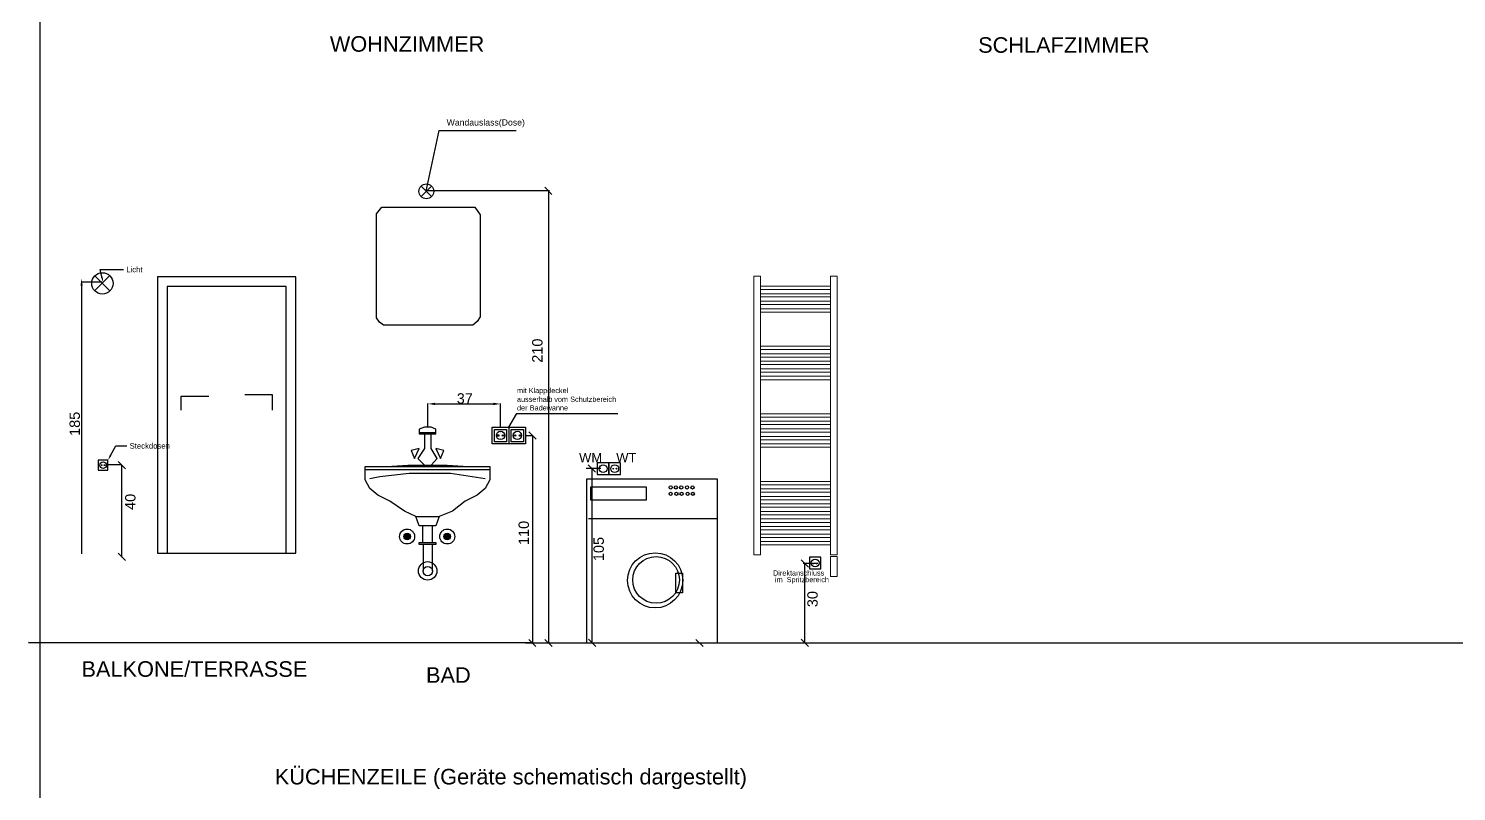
# Model space of a CAD drawing. Header units: millimetres. Extents: x 3198 to 3613, y 2298 to 2848.
# Drawn here: x 3197.8 to 3260.2, y 2329.9 to 2363.3 of the extents above; entities that cross this region are included whole.
import ezdxf
from ezdxf import colors
from ezdxf.entities.mleader import LeaderData, LeaderLine
from ezdxf.math import Vec2, Vec3

# ---------------------------------------------------------------- set-up
doc = ezdxf.new("R2010")
doc.units = ezdxf.units.MM
doc.layers.add('e-kabel2', color=78, linetype='Continuous', true_color=0x295200)
doc.layers.add('PDF_540 Sanitaereinrichtung', color=7, linetype='Continuous')
doc.layers.add('X_Bemaßung', color=22, linetype='Continuous', lineweight=25, true_color=0xcc3300)
doc.styles.get("Standard").update_dxf_attribs({"font": 'arial.ttf'})

# ---------------------------------------------------------------- blocks, each defined once
blk = doc.blocks.new('MText-A0CHVJBT2L', base_point=(327.87, 654.47))
at = {"color": 0, "linetype": 'ByBlock', "lineweight": -2, "ltscale": 0.18, "insert": (327.87, 657.85), "char_height": 3.3749, "attachment_point": 1, "rotation": 359.997}
blk.add_mtext('{\\fArial;WOHNZIMMER}', dxfattribs=at)
blk = doc.blocks.new('Einzeiliger Text-A0CHVJCT2L', base_point=(468.52, 654.24))
at = {"color": 0, "lineweight": -2, "insert": (468.52, 657.62), "char_height": 3.3749, "attachment_point": 1, "rotation": 359.997}
blk.add_mtext('{\\fArial;SCHLAFZIMMER}', dxfattribs=at)
blk = doc.blocks.new('Polylinie-A0CHVJ8V2L', base_point=(619.72, 708.7))
at = {"color": 0, "linetype": 'ByBlock', "lineweight": -2, "ltscale": 0.18}
for p, q in [((619.72, 708.7), (621.49, 711.71)), ((621.49, 711.71), (643.37, 711.71))]:
    blk.add_line(p, q, dxfattribs=at)
blk = doc.blocks.new('Einzeiliger Text-A0CHVJAF2L', base_point=(644.91, 710.16))
at = {"color": 0, "lineweight": -2, "insert": (644.91, 712.18), "char_height": 2.0211, "attachment_point": 1, "rotation": 359.997}
blk.add_mtext('{\\fArial;WM}', dxfattribs=at)
blk = doc.blocks.new('Blockreferenz-A0CHVJBX2L', base_point=(660.3, 661.1))
at = {"color": 0, "linetype": 'ByBlock', "lineweight": -2, "ltscale": 0.25}
blk.add_line((660.3, 662.68), (661.88, 661.1), dxfattribs=at)
blk = doc.blocks.new('MText-A0CHVJDJ2L', base_point=(621.52, 712.35))
at = {"color": 0, "linetype": 'ByBlock', "lineweight": -2, "ltscale": 0.18, "char_height": 1.125, "attachment_point": 1, "rotation": 359.997}
for s, insert in [('{\\fArial;mit}', (621.52, 717.25)), ('{\\fArial;Klappdeckel}', (624.06, 717.25)), ('{\\fArial;ausserhalb}', (621.52, 715.35)), ('{\\fArial;der}', (621.52, 713.48)), ('{\\fArial;Badewanne}', (624.29, 713.48)), ('{\\fArial;vom}', (629.6, 715.35)), ('{\\fArial;Schutzbereich}', (633.06, 715.35))]:
    blk.add_mtext(s, dxfattribs=dict(at, insert=insert))
blk = doc.blocks.new('Blockreferenz-A0CHVJEX2L', base_point=(588.57, 675.55))
at = {"color": 0, "linetype": 'ByBlock', "lineweight": -2, "ltscale": 0.18}
for p, q in [((601.46, 708.72), (600.28, 708.3)), ((600.28, 708.3), (600.28, 707.27)), ((600.28, 707.58), (603.9, 707.58)), ((600.28, 707.27), (603.9, 707.27)), ((602.91, 708.72), (601.46, 708.72)), ((602.91, 707.27), (601.46, 707.27)), ((601.46, 707.27), (601.46, 704.11)), ((603.9, 708.3), (602.91, 708.72)), ((602.91, 704.11), (602.91, 707.27)), ((603.9, 707.27), (603.9, 708.3)), ((600.28, 704.11), (598.56, 703.65)), ((598.56, 703.65), (599.28, 701.93)), ((599.28, 701.93), (600.28, 704.11)), ((601.46, 704.11), (600.01, 701.93)), ((604.2, 701.93), (602.91, 704.11)), ((605.65, 703.65), (603.9, 704.11)), ((603.9, 704.11), (604.93, 701.93)), ((604.93, 701.93), (605.65, 703.65)), ((588.57, 700.18), (615.61, 700.18)), ((588.57, 697.32), (588.57, 700.18)), ((593.22, 700.18), (597.84, 700.49)), ((597.84, 700.49), (606.38, 700.49)), ((600.01, 701.93), (601.46, 700.49)), ((602.91, 700.49), (604.2, 701.93)), ((606.38, 700.49), (610.99, 700.18)), ((615.61, 700.18), (615.61, 697.32)), ((615.61, 699.46), (588.57, 699.46)), ((589.6, 695.41), (588.57, 697.32)), ((589.6, 697.59), (591.77, 698.05)), ((591.77, 698.05), (598.14, 698.73)), ((598.14, 698.73), (607.1, 698.73)), ((607.1, 698.73), (614.61, 697.59)), ((615.61, 697.32), (614.61, 695.41)), ((591.31, 693.97), (589.6, 695.41)), ((593.95, 692.67), (591.31, 693.97)), ((612.86, 693.96), (610.27, 692.67)), ((614.61, 695.41), (612.86, 693.96)), ((595.53, 691.58), (593.95, 692.67)), ((597.11, 690.49), (595.53, 691.58)), ((610.27, 692.67), (607.52, 690.49)), ((599.55, 689.35), (597.11, 690.49)), ((600.28, 687.33), (599.55, 689.35)), ((599.55, 689.35), (604.62, 689.35)), ((604.62, 689.35), (603.9, 687.33)), ((607.52, 690.49), (604.62, 689.35)), ((603.9, 687.33), (600.28, 687.33)), ((601, 687.33), (601, 683.71)), ((603.17, 683.71), (603.17, 687.33)), ((600.28, 683.71), (603.9, 683.71)), ((600.28, 683.29), (600.28, 683.71)), ((603.9, 683.29), (600.28, 683.29)), ((601, 683.71), (603.17, 683.71)), ((601.15, 683.29), (601.15, 677.49)), ((603.17, 677.49), (603.17, 683.29)), ((603.9, 683.71), (603.9, 683.29))]:
    blk.add_line(p, q, dxfattribs=at)
for centre, radius in [((597.68, 685), 1.62), ((597.68, 685), 0.72), ((606.38, 685), 1.62), ((606.38, 685), 0.72), ((602.14, 677.55), 2), ((602.16, 677.49), 1.01)]:
    blk.add_circle(centre, radius, dxfattribs=at)
for points in [[(596.97, 684.89), (596.96, 685), (596.97, 685.12)], [(597, 684.78), (596.97, 685.12), (597, 685.23)], [(596.97, 684.89), (596.97, 685.12), (597, 684.78)], [(597.04, 684.68), (597, 685.23), (597.04, 685.33)], [(597, 684.78), (597, 685.23), (597.04, 684.68)], [(597.1, 684.58), (597.04, 685.33), (597.1, 685.43)], [(597.04, 684.68), (597.04, 685.33), (597.1, 684.58)], [(597.17, 684.49), (597.1, 685.43), (597.17, 685.51)], [(597.1, 684.58), (597.1, 685.43), (597.17, 684.49)], [(597.26, 684.42), (597.17, 685.51), (597.26, 685.59)], [(597.17, 684.49), (597.17, 685.51), (597.26, 684.42)], [(597.36, 684.36), (597.26, 685.59), (597.36, 685.64)], [(597.26, 684.42), (597.26, 685.59), (597.36, 684.36)], [(597.46, 684.32), (597.36, 685.64), (597.46, 685.69)], [(597.36, 684.36), (597.36, 685.64), (597.46, 684.32)], [(597.57, 684.29), (597.46, 685.69), (597.57, 685.71)], [(597.46, 684.32), (597.46, 685.69), (597.57, 684.29)], [(597.68, 684.28), (597.57, 685.71), (597.68, 685.72)], [(597.57, 684.29), (597.57, 685.71), (597.68, 684.28)], [(597.68, 684.28), (597.68, 685.72), (597.79, 684.29)], [(597.79, 684.29), (597.68, 685.72), (597.79, 685.71)], [(597.79, 684.29), (597.79, 685.71), (597.9, 684.32)], [(597.9, 684.32), (597.79, 685.71), (597.9, 685.69)], [(597.9, 684.32), (597.9, 685.69), (598.01, 684.36)], [(598.01, 684.36), (597.9, 685.69), (598.01, 685.64)], [(598.01, 684.36), (598.01, 685.64), (598.11, 684.42)], [(598.11, 684.42), (598.01, 685.64), (598.11, 685.59)], [(598.11, 684.42), (598.11, 685.59), (598.19, 684.49)], [(598.19, 684.49), (598.11, 685.59), (598.19, 685.51)], [(598.19, 684.49), (598.19, 685.51), (598.26, 684.58)], [(598.26, 684.58), (598.19, 685.51), (598.26, 685.43)], [(598.26, 684.58), (598.26, 685.43), (598.32, 684.68)], [(598.32, 684.68), (598.26, 685.43), (598.32, 685.33)], [(598.32, 684.68), (598.32, 685.33), (598.37, 684.78)], [(598.37, 684.78), (598.32, 685.33), (598.37, 685.23)], [(598.37, 684.78), (598.37, 685.23), (598.39, 684.89)], [(598.39, 684.89), (598.37, 685.23), (598.39, 685.12)], [(598.39, 684.89), (598.39, 685.12), (598.4, 685)], [(605.67, 684.89), (605.66, 685), (605.67, 685.12)], [(605.69, 684.78), (605.67, 685.12), (605.69, 685.23)], [(605.67, 684.89), (605.67, 685.12), (605.69, 684.78)], [(605.74, 684.68), (605.69, 685.23), (605.74, 685.33)], [(605.69, 684.78), (605.69, 685.23), (605.74, 684.68)], [(605.79, 684.58), (605.74, 685.33), (605.79, 685.43)], [(605.74, 684.68), (605.74, 685.33), (605.79, 684.58)], [(605.87, 684.49), (605.79, 685.43), (605.87, 685.51)], [(605.79, 684.58), (605.79, 685.43), (605.87, 684.49)], [(605.95, 684.42), (605.87, 685.51), (605.95, 685.59)], [(605.87, 684.49), (605.87, 685.51), (605.95, 684.42)], [(606.05, 684.36), (605.95, 685.59), (606.05, 685.64)], [(605.95, 684.42), (605.95, 685.59), (606.05, 684.36)], [(606.15, 684.32), (606.05, 685.64), (606.15, 685.69)], [(606.05, 684.36), (606.05, 685.64), (606.15, 684.32)], [(606.26, 684.29), (606.15, 685.69), (606.26, 685.71)], [(606.15, 684.32), (606.15, 685.69), (606.26, 684.29)], [(606.38, 684.28), (606.26, 685.71), (606.38, 685.72)], [(606.26, 684.29), (606.26, 685.71), (606.38, 684.28)], [(606.38, 684.28), (606.38, 685.72), (606.49, 684.29)], [(606.49, 684.29), (606.38, 685.72), (606.49, 685.71)], [(606.49, 684.29), (606.49, 685.71), (606.6, 684.32)], [(606.6, 684.32), (606.49, 685.71), (606.6, 685.69)], [(606.6, 684.32), (606.6, 685.69), (606.7, 684.36)], [(606.7, 684.36), (606.6, 685.69), (606.7, 685.64)], [(606.7, 684.36), (606.7, 685.64), (606.8, 684.42)], [(606.8, 684.42), (606.7, 685.64), (606.8, 685.59)], [(606.8, 684.42), (606.8, 685.59), (606.89, 684.49)], [(606.89, 684.49), (606.8, 685.59), (606.89, 685.51)], [(606.89, 684.49), (606.89, 685.51), (606.96, 684.58)], [(606.96, 684.58), (606.89, 685.51), (606.96, 685.43)], [(606.96, 684.58), (606.96, 685.43), (607.02, 684.68)], [(607.02, 684.68), (606.96, 685.43), (607.02, 685.33)], [(607.02, 684.68), (607.02, 685.33), (607.06, 684.78)], [(607.06, 684.78), (607.02, 685.33), (607.06, 685.23)], [(607.06, 684.78), (607.06, 685.23), (607.09, 684.89)], [(607.09, 684.89), (607.06, 685.23), (607.09, 685.12)], [(607.09, 684.89), (607.09, 685.12), (607.1, 685)]]:
    blk.add_solid(points, dxfattribs=at)
blk = doc.blocks.new('Blockreferenz-A0CHVJF92L', base_point=(620.45, 661.11))
at = {"color": 0, "linetype": 'ByBlock', "lineweight": -2, "ltscale": 0.25}
blk.add_line((620.45, 662.68), (622.02, 661.11), dxfattribs=at)
blk = doc.blocks.new('Blockreferenz-A0CHVJFB2L', base_point=(620.45, 706.1))
at = {"color": 0, "linetype": 'ByBlock', "lineweight": -2, "ltscale": 0.25}
blk.add_line((622.02, 706.1), (620.45, 707.68), dxfattribs=at)
blk = doc.blocks.new('Blockreferenz-A0CHVJGZ2L', base_point=(616.14, 705.08))
at = {"color": 0, "linetype": 'ByBlock', "lineweight": -2, "ltscale": 0.18}
for p, q in [((616.14, 708.7), (619.72, 708.7)), ((616.14, 705.08), (616.14, 708.7)), ((616.6, 708.24), (619.27, 708.24)), ((616.6, 705.54), (616.6, 708.24)), ((619.27, 708.24), (619.27, 705.54)), ((619.72, 708.7), (619.72, 705.08)), ((619.72, 705.08), (616.14, 705.08)), ((619.27, 705.54), (616.6, 705.54))]:
    blk.add_line(p, q, dxfattribs=at)
for centre, radius in [((617.94, 706.93), 0.9), ((617.42, 706.93), 0.171), ((618.49, 706.93), 0.171)]:
    blk.add_circle(centre, radius, dxfattribs=at)
for points in [[(617.95, 707.56), (617.91, 707.56), (617.95, 707.83), (617.91, 707.83)], [(617.95, 706.03), (617.91, 706.03), (617.95, 706.3), (617.91, 706.3)]]:
    blk.add_solid(points, dxfattribs=at)
blk = doc.blocks.new('Polylinie-A0CHVJHH2L', base_point=(591.01, 730.88))
at = {"color": 0, "linetype": 'ByBlock', "lineweight": -2, "ltscale": 0.18}
for p, q in [((591.01, 755.06), (592.16, 756.5)), ((592.16, 756.5), (612.33, 756.5)), ((612.33, 756.5), (613.51, 754.79)), ((591.01, 732.44), (591.01, 755.06)), ((613.51, 754.79), (613.51, 732.71)), ((591.66, 731.53), (591.01, 732.44)), ((592.54, 730.88), (591.66, 731.53)), ((612.86, 731.64), (611.95, 730.88)), ((613.51, 732.71), (612.86, 731.64)), ((611.95, 730.88), (592.54, 730.88))]:
    blk.add_line(p, q, dxfattribs=at)
blk = doc.blocks.new('Einzeiliger Text-A0CHVJJ32L', base_point=(613.82, 653.26))
at = {"color": 0, "lineweight": -2, "insert": (613.82, 656.63), "char_height": 3.3749, "attachment_point": 1, "rotation": 359.997}
blk.add_mtext('{\\fArial;BAD}', dxfattribs=at)
blk = doc.blocks.new('Polylinie-A0CHVJAB2L', base_point=(850.16, 729.38))
at = {"color": 0, "linetype": 'ByBlock', "lineweight": -2, "ltscale": 0.18}
for p, q in [((850.16, 729.38), (852.95, 742.55)), ((852.95, 742.55), (869.63, 742.55))]:
    blk.add_line(p, q, dxfattribs=at)
blk = doc.blocks.new('Blockreferenz-A0CHVJFL2L', base_point=(848.54, 727.76))
at = {"color": 1, "linetype": 'ByBlock', "lineweight": -2, "ltscale": 0.18, "true_color": 0xff0000}
for p, q in [((849.01, 728.23), (851.3, 730.52)), ((851.3, 728.23), (849.01, 730.52))]:
    blk.add_line(p, q, dxfattribs=at)
blk.add_circle((850.16, 729.38), 1.62, dxfattribs=at)
blk = doc.blocks.new('hk')
at = {"layer": 'PDF_540 Sanitaereinrichtung', "lineweight": 9}
for points in [[(18.555, 1.443), (18.492, 1.443), (18.492, 4.07), (18.555, 4.07), (18.492, 4.07), (18.492, 1.443)], [(19.279, 4.07), (19.216, 4.07), (19.216, 1.443), (19.279, 1.443)], [(19.216, 3.944), (18.555, 3.944), (18.555, 3.975), (19.216, 3.975)], [(19.216, 3.873), (18.555, 3.873), (18.555, 3.904), (19.216, 3.904)], [(19.216, 3.802), (18.555, 3.802), (18.555, 3.833), (19.216, 3.833)], [(19.216, 3.731), (18.555, 3.731), (18.555, 3.763), (19.216, 3.763)], [(19.216, 3.378), (18.555, 3.378), (18.555, 3.409), (19.216, 3.409)], [(19.216, 3.307), (18.555, 3.307), (18.555, 3.339), (19.216, 3.339)], [(19.216, 3.236), (18.555, 3.236), (18.555, 3.268), (19.216, 3.268)], [(19.216, 3.165), (18.555, 3.165), (18.555, 3.197), (19.216, 3.197)], [(19.216, 3.094), (18.555, 3.094), (18.555, 3.126), (19.216, 3.126)], [(19.216, 2.741), (18.555, 2.741), (18.555, 2.773), (19.216, 2.773)], [(19.216, 2.671), (18.555, 2.671), (18.555, 2.702), (19.216, 2.702)], [(19.216, 2.6), (18.555, 2.6), (18.555, 2.631), (19.216, 2.631)], [(19.216, 2.529), (18.555, 2.529), (18.555, 2.56), (19.216, 2.56)], [(19.216, 2.458), (18.555, 2.458), (18.555, 2.489), (19.216, 2.489)], [(19.216, 2.105), (18.555, 2.105), (18.555, 2.136), (19.216, 2.136)], [(19.216, 2.034), (18.555, 2.034), (18.555, 2.065), (19.216, 2.065)], [(19.216, 1.963), (18.555, 1.963), (18.555, 1.995), (19.216, 1.995)], [(19.216, 1.892), (18.555, 1.892), (18.555, 1.924), (19.216, 1.924)], [(19.216, 1.821), (18.555, 1.821), (18.555, 1.853), (19.216, 1.853)], [(19.216, 1.75), (18.555, 1.75), (18.555, 1.782), (19.216, 1.782)], [(19.216, 1.68), (18.555, 1.68), (18.555, 1.711), (19.216, 1.711)], [(19.216, 1.609), (18.555, 1.609), (18.555, 1.64), (19.216, 1.64)], [(19.216, 1.538), (18.555, 1.538), (18.555, 1.569), (19.216, 1.569)], [(19.279, 1.428), (19.216, 1.428), (19.216, 1.239), (19.279, 1.239)]]:
    blk.add_lwpolyline(points, close=True, dxfattribs=at)
for points in [[(18.555, 1.443), (18.555, 4.07)], [(19.216, 1.443), (19.279, 1.443), (19.279, 4.07), (19.216, 4.07)]]:
    blk.add_lwpolyline(points, dxfattribs=at)
blk = doc.blocks.new('Blockreferenz-A0CHVJFF2L', base_point=(763.35, 674.6))
at = {"color": 0, "linetype": 'ByBlock', "lineweight": -2, "ltscale": 0.25}
blk.add_line((764.92, 674.6), (763.35, 676.17), dxfattribs=at)
blk = doc.blocks.new('Blockreferenz-A0CHVJJF2L', base_point=(763.34, 661.1))
at = {"color": 0, "linetype": 'ByBlock', "lineweight": -2, "ltscale": 0.25}
blk.add_line((763.34, 662.67), (764.92, 661.1), dxfattribs=at)
blk = doc.blocks.new('Einzeiliger Text-A0CHVJE92L', base_point=(769.02, 653.24))
at = {"color": 0, "lineweight": -2, "insert": (769.02, 656.62), "char_height": 3.3749, "attachment_point": 1, "rotation": 359.997}
blk.add_mtext('{\\fArial;KÜCHENZEILE (Geräte schematisch dargestellt)}', dxfattribs=at)
blk = doc.blocks.new('Vorlage_Legende')
at = {"color": 18, "true_color": 0x000000}
blk.add_lwpolyline([(3197.991, 2850.476), (3613.005, 2850.476), (3613.005, 2299.93), (3197.991, 2299.93)], close=True, dxfattribs=at)

msp = doc.modelspace()

# ---------------------------------------------------------------- linework, layer by layer
msp.add_line((3222.292, 2341.862), (3227.883, 2341.862))
at = {"color": 0}
for points in [[(3203.456, 2340.346), (3209.501, 2340.346), (3209.501, 2352.436), (3203.456, 2352.436)], [(3203.879, 2340.346), (3209.078, 2340.346), (3209.078, 2352.013), (3203.879, 2352.013)], [(3200.86, 2343.983), (3201.284, 2343.983), (3201.284, 2344.407), (3200.86, 2344.407)], [(3222.678, 2343.785), (3223.186, 2343.785), (3223.186, 2344.293), (3222.678, 2344.293)], [(3223.186, 2343.785), (3223.694, 2343.785), (3223.694, 2344.293), (3223.186, 2344.293)], [(3231.949, 2339.663), (3232.456, 2339.663), (3232.456, 2340.171), (3231.949, 2340.171)]]:
    msp.add_lwpolyline(points, close=True, dxfattribs=at)
for points in [[(3204.484, 2346.603), (3204.484, 2347.207), (3205.693, 2347.207)], [(3208.473, 2346.603), (3208.473, 2347.277), (3207.264, 2347.277)]]:
    msp.add_lwpolyline(points, dxfattribs=at)
for points in [[(3222.215, 2343.59), (3227.922, 2343.59), (3227.922, 2336.418), (3222.215, 2336.418)], [(3222.401, 2343.252), (3224.816, 2343.252), (3224.816, 2342.665), (3222.401, 2342.665)], [(3226.112, 2339.474), (3226.403, 2339.474), (3226.403, 2338.605), (3226.112, 2338.605)]]:
    msp.add_lwpolyline(points, close=True)
at = {"color": 18, "true_color": 0x000000}
msp.add_lwpolyline([(3219.838, 2336.419), (3197.816, 2336.447), (3219.838, 2336.419), (3297.744, 2336.419)], dxfattribs=at)
at = {"color": 0}
for centre, radius in [((3201.072, 2344.195), 0.142), ((3201.012, 2344.195), 0.0151), ((3201.133, 2344.195), 0.0151), ((3222.932, 2344.039), 0.171), ((3223.44, 2344.039), 0.171), ((3223.377, 2344.042), 0.0181), ((3223.522, 2344.042), 0.0181), ((3232.202, 2339.917), 0.171), ((3232.121, 2339.896), 0.0181), ((3232.266, 2339.896), 0.0181)]:
    msp.add_circle(centre, radius, dxfattribs=at)
for centre, radius in [((3225.886, 2343.222), 0.07), ((3226.11, 2343.222), 0.07), ((3226.348, 2343.222), 0.07), ((3226.6, 2343.222), 0.07), ((3226.839, 2343.222), 0.07), ((3225.886, 2342.942), 0.07), ((3226.138, 2342.942), 0.07), ((3226.362, 2342.942), 0.07), ((3226.628, 2342.942), 0.07), ((3226.853, 2342.942), 0.07), ((3225.206, 2339.156), 1.207), ((3225.247, 2339.176), 1.022)]:
    msp.add_circle(centre, radius)
at = {"layer": 'e-kabel2', "color": 0}
for p, q in [((3200.704, 2351.824), (3201.369, 2352.489)), ((3201.364, 2351.817), (3200.706, 2352.474))]:
    msp.add_line(p, q, dxfattribs=at)
msp.add_circle((3201.045, 2352.144), 0.468, dxfattribs=at)
at = {"layer": 'X_Bemaßung', "ltscale": 0.25}
for p, q in [((3220.581, 2356.189), (3215.195, 2356.189)), ((3220.548, 2356.189), (3220.547, 2336.419)), ((3201.026, 2352.192), (3200.126, 2352.192)), ((3200.133, 2352.119), (3200.133, 2340.319)), ((3215.273, 2345.861), (3215.273, 2346.885)), ((3215.59, 2346.874), (3218.129, 2346.874)), ((3218.446, 2345.856), (3218.446, 2346.885)), ((3219.546, 2345.486), (3219.856, 2345.486)), ((3219.844, 2345.486), (3219.844, 2336.419)), ((3201.882, 2344.204), (3201.244, 2344.204)), ((3201.889, 2340.177), (3201.889, 2344.188)), ((3222.831, 2344.047), (3222.193, 2344.047)), ((3222.46, 2336.443), (3222.46, 2344.053)), ((3232.317, 2339.896), (3231.679, 2339.897)), ((3231.745, 2336.431), (3231.746, 2339.892)), ((3219.539, 2336.419), (3219.849, 2336.419)), ((3220.249, 2336.419), (3220.559, 2336.419)), ((3225.643, 2336.419), (3227.154, 2336.418))]:
    msp.add_line(p, q, dxfattribs=at)
for points in [[(3200.083, 2352.043), (3200.184, 2352.043), (3200.133, 2352.345)], [(3215.59, 2346.927), (3215.59, 2346.821), (3215.273, 2346.874)], [(3218.129, 2346.927), (3218.129, 2346.821), (3218.446, 2346.874)]]:
    msp.add_solid(points, dxfattribs=at)

# ---------------------------------------------------------------- block references
at = {"color": 150}
msp.add_blockref('Vorlage_Legende', (0.329, -2.303), dxfattribs=at)
at = {"ltscale": 0.18, "xscale": 0.2014988268503665, "yscale": 0.2014988268503665, "zscale": 0.2014988268503665}
for name, p in [('MText-A0CHVJBT2L', (3210.985, 2362.273)), ('Einzeiliger Text-A0CHVJCT2L', (3239.325, 2362.227)), ('Polylinie-A0CHVJAB2L', (3215.204, 2356.169)), ('Blockreferenz-A0CHVJFL2L', (3214.877, 2355.842)), ('Polylinie-A0CHVJHH2L', (3213.021, 2350.319)), ('MText-A0CHVJDJ2L', (3219.168, 2346.586)), ('Polylinie-A0CHVJ8V2L', (3218.807, 2345.851)), ('Blockreferenz-A0CHVJEX2L', (3212.529, 2339.17)), ('Blockreferenz-A0CHVJGZ2L', (3218.085, 2345.121)), ('Blockreferenz-A0CHVJGZ2L', (3218.822, 2345.121)), ('Einzeiliger Text-A0CHVJAF2L', (3221.881, 2344.322)), ('Einzeiliger Text-A0CHVJJ32L', (3215.191, 2334.679)), ('Einzeiliger Text-A0CHVJE92L', (3208.579, 2330.233))]:
    msp.add_blockref(name, p, dxfattribs=at)
at = {"xscale": 4.642532970632443, "yscale": 4.642532970632443, "zscale": 4.642532970632443}
msp.add_blockref('hk', (3143.665, 2333.568), dxfattribs=at)
at = {"layer": 'X_Bemaßung', "ltscale": 0.25, "xscale": 0.2014988268503665, "yscale": 0.2014988268503665, "zscale": 0.2014988268503665}
for name, p in [('Blockreferenz-A0CHVJFB2L', (3220.378, 2356.037)), ('Blockreferenz-A0CHVJFB2L', (3219.686, 2345.327)), ('Blockreferenz-A0CHVJFF2L', (3201.731, 2344.032)), ('Blockreferenz-A0CHVJFF2L', (3222.278, 2343.89)), ('Blockreferenz-A0CHVJJF2L', (3201.73, 2340.025)), ('Blockreferenz-A0CHVJFF2L', (3231.587, 2339.738)), ('Blockreferenz-A0CHVJF92L', (3219.679, 2336.26)), ('Blockreferenz-A0CHVJF92L', (3220.389, 2336.26)), ('Blockreferenz-A0CHVJJF2L', (3222.289, 2336.272)), ('Blockreferenz-A0CHVJBX2L', (3226.984, 2336.26)), ('Blockreferenz-A0CHVJJF2L', (3231.587, 2336.272))]:
    msp.add_blockref(name, p, dxfattribs=at)

# ---------------------------------------------------------------- texts
at = {"color": 0, "linetype": 'ByBlock', "lineweight": -2, "ltscale": 0.18, "attachment_point": 1, "rotation": 359.99702}
for s, insert, char_height in [('Wandauslass(Dose)', (3216.091, 2359.318), 0.27201), ('{\\fArial|b0|i0|c0|p34;Direktanschluss}', (3230.363, 2339.593), 0.22668), ('{\\fArial|b0|i0|c0|p34;im  Spritzbereich}', (3230.446, 2339.305), 0.22668)]:
    msp.add_mtext(s, dxfattribs=dict(at, insert=insert, char_height=char_height))
at = {"color": 0, "lineweight": -2, "attachment_point": 1, "rotation": 359.99702}
for s, insert, char_height in [('{\\fArial|b0|i0|c0|p34;WT}', (3223.505, 2344.73), 0.40725), ('BALKONE/TERRASSE', (3200.129, 2335.621), 0.68003)]:
    msp.add_mtext(s, dxfattribs=dict(at, insert=insert, char_height=char_height))
at = {"layer": 'X_Bemaßung', "ltscale": 0.25, "attachment_point": 1}
for s, insert, char_height, rotation in [('210', (3219.83, 2348.674), 0.4534, 89.99702), ('{\\fArial|b0|i0|c0|p34;37}', (3216.533, 2347.34), 0.45335, 359.99702), ('185', (3199.607, 2345.474), 0.4534, 89.99702), ('40', (3202.037, 2342.237), 0.4534, 89.99702), ('110', (3219.236, 2340.703), 0.4534, 89.99702), ('105', (3222.511, 2339.998), 0.4534, 89.99702), ('30', (3231.857, 2337.985), 0.4534, 89.99702)]:
    msp.add_mtext(s, dxfattribs=dict(at, insert=insert, char_height=char_height, rotation=rotation))

# ---------------------------------------------------------------- leaders
at = {"color": 0}
ml = msp.add_multileader_mtext('Standard', dxfattribs=at)
ml.set_content('Licht')
ml.set_leader_properties()
ml.build(insert=Vec2(0, 0))
ml.multileader.update_dxf_attribs({"arrow_head_size": 0.242})
ctx = ml.context
ctx.base_point, ctx.char_height, ctx.arrow_head_size, ctx.landing_gap_size, ctx.plane_origin = Vec3(3201.965, 2352.75), 0.2418, 0.242, 0.121, Vec3(3203.755, 2351.872)
notes = []
notes.append((ctx, [(1, (1, 1, 0), (3200.95, 2352.75), (1, 0), 1.015, [(0, [(3201.072, 2352.193)], 0, [])])]))
ctx.mtext.insert, ctx.mtext.flow_direction = Vec3(3202.085, 2352.873), 5
ml = msp.add_multileader_mtext('Standard', dxfattribs=at)
ml.set_content('Steckdosen')
ml.set_leader_properties()
ml.build(insert=Vec2(0, 0))
ml.multileader.update_dxf_attribs({"arrow_head_size": 0.242})
ctx = ml.context
ctx.base_point, ctx.char_height, ctx.arrow_head_size, ctx.landing_gap_size, ctx.plane_origin = Vec3(3202.11, 2345.036), 0.2418, 0.242, 0.121, Vec3(3201.284, 2344.407)
notes.append((ctx, [(0, (1, 1, 0), (3201.627, 2345.036), (1, 0), 0.484, [(0, [(3201.284, 2344.407)], 0, [])])]))
ctx.mtext.insert, ctx.mtext.flow_direction = Vec3(3202.231, 2345.159), 5
for ctx, leaders in notes:
    for number, flags, end, landing, length, lines in leaders:
        leader = LeaderData()
        leader.index, (leader.has_last_leader_line, leader.has_dogleg_vector, leader.attachment_direction) = number, flags
        leader.last_leader_point, leader.dogleg_vector, leader.dogleg_length = Vec3(end), Vec3(landing), length
        for number, points, colour, breaks in lines:
            line = LeaderLine()
            line.index, line.vertices, line.color, line.breaks = number, Vec3.list(points), colors.encode_raw_color(colour), breaks
            leader.lines.append(line)
        ctx.leaders.append(leader)

doc.saveas('drawing.dxf')
